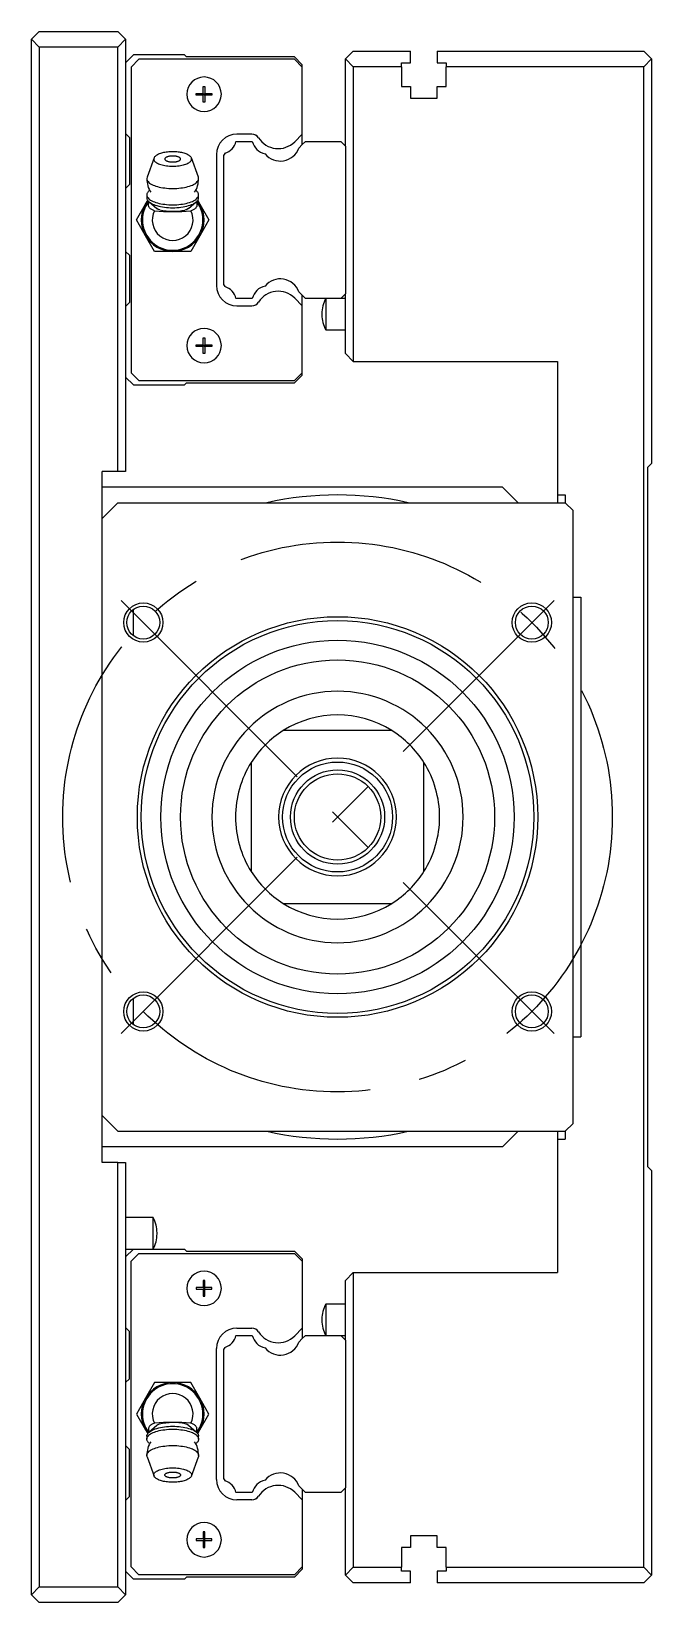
# Model space of a CAD drawing. Extents: x -8 to 904, y -330 to 120.
# Drawn here: x 825 to 904, y -100 to 100 of the extents above; entities that cross this region are included whole.
import ezdxf

# ---------------------------------------------------------------- set-up
doc = ezdxf.new("R2010")
doc.units = 0
doc.linetypes.add('CENTER', pattern=[50.8, 31.75, -6.35, 6.35, -6.35])
doc.layers.get('0').update_dxf_attribs({"linetype": 'CONTINUOUS'})
doc.layers.add('CENTER', color=1, linetype='CENTER')

msp = doc.modelspace()

# ---------------------------------------------------------------- linework, layer by layer
at = {"color": 7, "linetype": 'CONTINUOUS'}
for p, q in [((825.99, 100), (824.99, 99)), ((824.99, 99), (825.99, 98)), ((824.99, -99), (824.99, 99)), ((825.99, 100), (835.98, 100)), ((836.99, 99), (835.98, 100)), ((835.98, 98), (836.99, 99)), ((836.99, 99), (836.99, 44)), ((835.98, 98), (825.99, 98)), ((825.99, 98), (825.99, -98)), ((835.98, 44), (835.98, 98)), ((837.98, 97), (836.99, 96)), ((838.69, 96.45), (837.69, 95.45)), ((844.49, 97), (837.98, 97)), ((858.49, 96.45), (838.69, 96.45)), ((844.74, 96.75), (844.49, 97)), ((858.49, 96.75), (844.74, 96.75)), ((859.49, 95.75), (858.49, 96.75)), ((859.49, 95.45), (858.49, 96.45)), ((864.98, 96.5), (865.98, 97.5)), ((864.98, 85.4), (864.98, 96.5)), ((865.98, 95.5), (864.98, 96.5)), ((865.98, 97.5), (873.28, 97.5)), ((873.28, 96), (873.28, 97.5)), ((876.68, 97.5), (902.98, 97.5)), ((876.68, 97.5), (876.68, 96)), ((902.98, 97.5), (903.98, 96.5)), ((903.98, 96.5), (902.98, 95.5)), ((903.98, 96.5), (903.98, 45)), ((837.69, 95.45), (837.69, 56.55)), ((859.49, 95.45), (859.49, 95.75)), ((859.49, 86.92), (859.49, 95.45)), ((872.13, 95.5), (865.98, 95.5)), ((865.98, 95.5), (865.98, 58)), ((872.13, 96), (873.28, 96)), ((872.13, 95.5), (872.13, 96)), ((872.13, 95.5), (872.13, 93)), ((876.68, 96), (877.83, 96)), ((877.83, 96), (877.83, 95.5)), ((877.83, 93), (877.83, 95.5)), ((902.98, 95.5), (877.83, 95.5)), ((902.98, -95.5), (902.98, 95.5)), ((845.99, 92.1), (846.88, 92.1)), ((845.99, 91.9), (845.99, 92.1)), ((846.88, 92.1), (846.88, 93)), ((846.88, 93), (847.08, 93)), ((846.88, 92.1), (846.98, 92)), ((847.08, 92.1), (846.98, 92)), ((847.08, 93), (847.08, 92.1)), ((847.08, 92.1), (847.98, 92.1)), ((847.98, 92.1), (847.98, 91.9)), ((872.13, 93), (873.28, 93)), ((873.28, 93), (873.28, 91.5)), ((876.68, 93), (877.83, 93)), ((876.68, 91.5), (876.68, 93)), ((846.88, 91.9), (845.99, 91.9)), ((846.88, 91.9), (846.98, 92)), ((846.88, 91), (846.88, 91.9)), ((847.08, 91), (846.88, 91)), ((847.08, 91.9), (846.98, 92)), ((847.98, 91.9), (847.08, 91.9)), ((847.08, 91.9), (847.08, 91)), ((873.28, 91.5), (876.68, 91.5)), ((836.99, 87), (837.49, 86.5)), ((837.49, 86.5), (837.49, 80.5)), ((851.05, 86), (853.12, 86)), ((853.07, 86.93), (851.16, 86.93)), ((859.49, 86.92), (858.52, 85.95)), ((859.49, 85.6), (859.49, 86.92)), ((859.49, 85.6), (859.89, 86)), ((859.89, 86), (864.39, 86)), ((864.39, 86), (864.98, 85.4)), ((840.68, 84.02), (840.64, 83.95)), ((840.73, 84.08), (840.68, 84.02)), ((840.8, 84.14), (840.73, 84.08)), ((840.87, 84.2), (840.8, 84.14)), ((840.96, 84.25), (840.87, 84.2)), ((841.06, 84.31), (840.96, 84.25)), ((841.17, 84.36), (841.06, 84.31)), ((841.28, 84.41), (841.17, 84.36)), ((841.41, 84.45), (841.28, 84.41)), ((841.54, 84.49), (841.41, 84.45)), ((841.68, 84.53), (841.54, 84.49)), ((841.83, 84.57), (841.68, 84.53)), ((841.99, 84.6), (841.83, 84.57)), ((842.14, 84.62), (841.99, 84.6)), ((842.31, 84.64), (842.14, 84.62)), ((842.22, 84.01), (842.17, 83.98)), ((842.28, 84.03), (842.22, 84.01)), ((842.34, 84.05), (842.28, 84.03)), ((842.47, 84.66), (842.31, 84.64)), ((842.41, 84.07), (842.34, 84.05)), ((842.49, 84.09), (842.41, 84.07)), ((842.64, 84.67), (842.47, 84.66)), ((842.56, 84.11), (842.49, 84.09)), ((842.64, 84.12), (842.56, 84.11)), ((842.81, 84.68), (842.64, 84.67)), ((842.73, 84.13), (842.64, 84.12)), ((842.81, 84.14), (842.73, 84.13)), ((842.98, 84.68), (842.81, 84.68)), ((842.9, 84.14), (842.81, 84.14)), ((842.98, 84.14), (842.9, 84.14)), ((843.16, 84.68), (842.98, 84.68)), ((843.07, 84.14), (842.98, 84.14)), ((843.16, 84.14), (843.07, 84.14)), ((843.33, 84.67), (843.16, 84.68)), ((843.24, 84.13), (843.16, 84.14)), ((843.33, 84.12), (843.24, 84.13)), ((843.5, 84.66), (843.33, 84.67)), ((843.41, 84.11), (843.33, 84.12)), ((843.48, 84.09), (843.41, 84.11)), ((843.56, 84.07), (843.48, 84.09)), ((843.66, 84.64), (843.5, 84.66)), ((843.63, 84.05), (843.56, 84.07)), ((843.69, 84.03), (843.63, 84.05)), ((843.83, 84.62), (843.66, 84.64)), ((843.75, 84.01), (843.69, 84.03)), ((843.8, 83.98), (843.75, 84.01)), ((843.98, 84.6), (843.83, 84.62)), ((844.14, 84.57), (843.98, 84.6)), ((844.29, 84.53), (844.14, 84.57)), ((844.43, 84.49), (844.29, 84.53)), ((844.56, 84.45), (844.43, 84.49)), ((844.69, 84.41), (844.56, 84.45)), ((844.8, 84.36), (844.69, 84.41)), ((844.91, 84.31), (844.8, 84.36)), ((845.01, 84.25), (844.91, 84.31)), ((845.1, 84.2), (845.01, 84.25)), ((845.17, 84.14), (845.1, 84.2)), ((845.24, 84.08), (845.17, 84.14)), ((845.29, 84.02), (845.24, 84.08)), ((845.33, 83.95), (845.29, 84.02)), ((848.56, 84.33), (848.56, 67.67)), ((849.48, 84.2), (849.65, 84.48)), ((849.48, 67.8), (849.48, 84.2)), ((859.04, 85.15), (859.49, 85.6)), ((864.98, 85.4), (864.98, 66.6)), ((840.61, 83.89), (839.72, 81.44)), ((840.61, 83.89), (840.59, 83.81)), ((840.59, 83.81), (840.59, 83.73)), ((840.59, 83.73), (840.6, 83.65)), ((840.6, 83.65), (840.63, 83.58)), ((840.64, 83.95), (840.61, 83.89)), ((840.63, 83.58), (840.68, 83.5)), ((840.68, 83.5), (840.75, 83.42)), ((840.75, 83.42), (840.83, 83.35)), ((840.83, 83.35), (840.93, 83.28)), ((840.93, 83.28), (841.05, 83.22)), ((841.05, 83.22), (841.17, 83.16)), ((841.17, 83.16), (841.32, 83.1)), ((841.32, 83.1), (841.47, 83.05)), ((841.47, 83.05), (841.63, 83)), ((841.63, 83), (841.81, 82.96)), ((841.81, 82.96), (841.99, 82.92)), ((842, 83.83), (841.99, 83.79)), ((841.99, 83.79), (841.99, 83.76)), ((841.99, 83.76), (841.99, 83.73)), ((841.99, 83.73), (842, 83.69)), ((841.99, 82.92), (842.18, 82.9)), ((842.02, 83.86), (842, 83.83)), ((842, 83.69), (842.02, 83.66)), ((842.05, 83.89), (842.02, 83.86)), ((842.02, 83.66), (842.05, 83.63)), ((842.08, 83.92), (842.05, 83.89)), ((842.05, 83.63), (842.08, 83.6)), ((842.12, 83.95), (842.08, 83.92)), ((842.08, 83.6), (842.12, 83.57)), ((842.17, 83.98), (842.12, 83.95)), ((842.12, 83.57), (842.17, 83.54)), ((842.17, 83.54), (842.22, 83.51)), ((842.18, 82.9), (842.38, 82.87)), ((842.22, 83.51), (842.28, 83.49)), ((842.28, 83.49), (842.34, 83.47)), ((842.34, 83.47), (842.41, 83.45)), ((842.38, 82.87), (842.58, 82.86)), ((842.41, 83.45), (842.49, 83.43)), ((842.49, 83.43), (842.56, 83.41)), ((842.56, 83.41), (842.64, 83.4)), ((842.58, 82.86), (842.78, 82.85)), ((842.64, 83.4), (842.73, 83.39)), ((842.73, 83.39), (842.81, 83.38)), ((842.78, 82.85), (842.98, 82.84)), ((842.81, 83.38), (842.9, 83.38)), ((842.9, 83.38), (842.98, 83.38)), ((842.98, 83.38), (843.07, 83.38)), ((842.98, 82.84), (843.19, 82.85)), ((843.07, 83.38), (843.16, 83.38)), ((843.16, 83.38), (843.24, 83.39)), ((843.19, 82.85), (843.39, 82.86)), ((843.24, 83.39), (843.33, 83.4)), ((843.33, 83.4), (843.41, 83.41)), ((843.39, 82.86), (843.59, 82.87)), ((843.41, 83.41), (843.48, 83.43)), ((843.48, 83.43), (843.56, 83.45)), ((843.56, 83.45), (843.63, 83.47)), ((843.59, 82.87), (843.79, 82.9)), ((843.63, 83.47), (843.69, 83.49)), ((843.69, 83.49), (843.75, 83.51)), ((843.75, 83.51), (843.8, 83.54)), ((843.79, 82.9), (843.98, 82.92)), ((843.85, 83.95), (843.8, 83.98)), ((843.8, 83.54), (843.85, 83.57)), ((843.89, 83.92), (843.85, 83.95)), ((843.85, 83.57), (843.89, 83.6)), ((843.92, 83.89), (843.89, 83.92)), ((843.89, 83.6), (843.92, 83.63)), ((843.95, 83.86), (843.92, 83.89)), ((843.92, 83.63), (843.95, 83.66)), ((843.97, 83.83), (843.95, 83.86)), ((843.95, 83.66), (843.97, 83.69)), ((843.98, 83.79), (843.97, 83.83)), ((843.97, 83.69), (843.98, 83.73)), ((843.98, 83.76), (843.98, 83.79)), ((843.98, 83.73), (843.98, 83.76)), ((843.98, 82.92), (844.16, 82.96)), ((844.16, 82.96), (844.34, 83)), ((844.34, 83), (844.5, 83.05)), ((844.5, 83.05), (844.65, 83.1)), ((844.65, 83.1), (844.8, 83.16)), ((844.8, 83.16), (844.92, 83.22)), ((844.92, 83.22), (845.04, 83.28)), ((845.04, 83.28), (845.14, 83.35)), ((845.14, 83.35), (845.22, 83.42)), ((845.22, 83.42), (845.29, 83.5)), ((845.29, 83.5), (845.34, 83.58)), ((845.36, 83.89), (845.33, 83.95)), ((845.34, 83.58), (845.37, 83.65)), ((845.38, 83.81), (845.36, 83.89)), ((846.25, 81.44), (845.36, 83.89)), ((845.37, 83.65), (845.38, 83.73)), ((845.38, 83.73), (845.38, 83.81)), ((837.49, 80.5), (836.99, 80)), ((839.72, 81.44), (839.68, 81.27)), ((839.68, 81.27), (839.7, 81.17)), ((839.7, 81.17), (839.73, 81.07)), ((839.73, 81.07), (839.78, 80.97)), ((839.78, 80.97), (839.85, 80.88)), ((839.85, 80.88), (839.94, 80.78)), ((839.94, 80.78), (840.04, 80.69)), ((840.04, 80.69), (840.17, 80.61)), ((840.17, 80.61), (840.32, 80.52)), ((840.32, 80.52), (840.48, 80.45)), ((840.48, 80.45), (840.65, 80.37)), ((840.65, 80.37), (840.84, 80.31)), ((840.84, 80.31), (841.05, 80.24)), ((841.05, 80.24), (841.26, 80.19)), ((841.26, 80.19), (841.49, 80.14)), ((841.49, 80.14), (841.72, 80.1)), ((841.72, 80.1), (841.97, 80.07)), ((841.97, 80.07), (842.21, 80.04)), ((842.21, 80.04), (842.47, 80.02)), ((842.47, 80.02), (842.73, 80.01)), ((842.73, 80.01), (842.98, 80)), ((842.98, 80), (843.24, 80.01)), ((843.24, 80.01), (843.5, 80.02)), ((843.5, 80.02), (843.76, 80.04)), ((843.76, 80.04), (844, 80.07)), ((844, 80.07), (844.25, 80.1)), ((844.25, 80.1), (844.48, 80.14)), ((844.48, 80.14), (844.71, 80.19)), ((844.71, 80.19), (844.92, 80.24)), ((844.92, 80.24), (845.13, 80.31)), ((845.13, 80.31), (845.32, 80.37)), ((845.32, 80.37), (845.49, 80.45)), ((845.49, 80.45), (845.65, 80.52)), ((845.65, 80.52), (845.8, 80.61)), ((845.8, 80.61), (845.93, 80.69)), ((845.93, 80.69), (846.03, 80.78)), ((846.03, 80.78), (846.12, 80.88)), ((846.12, 80.88), (846.19, 80.97)), ((846.19, 80.97), (846.24, 81.07)), ((846.24, 81.07), (846.27, 81.17)), ((846.28, 81.27), (846.25, 81.44)), ((846.27, 81.17), (846.28, 81.27)), ((839.52, 78), (839.8, 78.49)), ((839.7, 79.33), (839.69, 79.26)), ((839.69, 79.26), (839.68, 79.19)), ((839.68, 79.19), (839.7, 79.09)), ((839.68, 79.19), (839.68, 78.82)), ((839.68, 78.82), (839.69, 78.75)), ((839.69, 78.75), (839.7, 78.69)), ((839.73, 79.39), (839.7, 79.33)), ((839.7, 79.09), (839.73, 78.99)), ((839.7, 78.69), (839.73, 78.62)), ((839.76, 79.46), (839.73, 79.39)), ((839.73, 78.99), (839.78, 78.9)), ((839.73, 78.62), (839.76, 78.55)), ((839.8, 79.52), (839.76, 79.46)), ((839.76, 78.55), (839.8, 78.49)), ((839.78, 78.9), (839.85, 78.8)), ((839.85, 79.59), (839.8, 79.52)), ((839.8, 78.49), (839.85, 78.42)), ((839.91, 79.65), (839.85, 79.59)), ((839.85, 78.8), (839.94, 78.71)), ((839.85, 78.42), (839.91, 78.36)), ((839.9, 77.98), (839.91, 78.05)), ((839.98, 79.71), (839.91, 79.65)), ((839.91, 78.36), (839.98, 78.3)), ((839.91, 78.05), (839.92, 78.12)), ((839.92, 78.12), (839.95, 78.2)), ((839.94, 78.71), (840.04, 78.62)), ((839.95, 78.2), (839.98, 78.27)), ((840.05, 79.77), (839.98, 79.71)), ((839.98, 78.3), (840.1, 78.21)), ((839.98, 78.3), (840.98, 77.46)), ((839.98, 78.27), (839.98, 78.29)), ((840.04, 78.62), (840.17, 78.53)), ((840.1, 78.21), (840.24, 78.12)), ((840.17, 78.53), (840.32, 78.45)), ((840.24, 78.12), (840.4, 78.03)), ((840.32, 78.45), (840.48, 78.37)), ((840.4, 78.03), (840.58, 77.96)), ((840.48, 78.37), (840.65, 78.3)), ((840.65, 78.3), (840.84, 78.23)), ((840.84, 78.23), (841.05, 78.17)), ((841.05, 78.17), (841.26, 78.11)), ((841.26, 78.11), (841.49, 78.07)), ((841.49, 78.07), (841.72, 78.02)), ((841.72, 78.02), (841.97, 77.99)), ((844, 77.99), (844.25, 78.02)), ((844.25, 78.02), (844.48, 78.07)), ((844.48, 78.07), (844.71, 78.11)), ((844.71, 78.11), (844.92, 78.17)), ((844.92, 78.17), (845.13, 78.23)), ((844.99, 77.46), (845.99, 78.3)), ((845.13, 78.23), (845.32, 78.3)), ((845.32, 78.3), (845.49, 78.37)), ((845.39, 77.96), (845.57, 78.03)), ((845.49, 78.37), (845.65, 78.45)), ((845.57, 78.03), (845.73, 78.12)), ((845.65, 78.45), (845.8, 78.53)), ((845.73, 78.12), (845.87, 78.21)), ((845.8, 78.53), (845.93, 78.62)), ((845.87, 78.21), (845.99, 78.3)), ((845.99, 79.71), (845.92, 79.77)), ((845.93, 78.62), (846.03, 78.71)), ((846.06, 79.65), (845.99, 79.71)), ((845.99, 78.3), (846.06, 78.36)), ((845.99, 78.29), (845.99, 78.27)), ((845.99, 78.27), (846.02, 78.2)), ((846.02, 78.2), (846.05, 78.12)), ((846.03, 78.71), (846.12, 78.8)), ((846.05, 78.12), (846.06, 78.05)), ((846.12, 79.59), (846.06, 79.65)), ((846.06, 78.36), (846.12, 78.42)), ((846.06, 78.05), (846.07, 77.98)), ((846.17, 79.52), (846.12, 79.59)), ((846.12, 78.8), (846.19, 78.9)), ((846.12, 78.42), (846.17, 78.49)), ((846.21, 79.46), (846.17, 79.52)), ((846.17, 78.49), (846.21, 78.55)), ((846.17, 78.49), (846.45, 78)), ((846.19, 78.9), (846.24, 78.99)), ((846.24, 79.39), (846.21, 79.46)), ((846.21, 78.55), (846.24, 78.62)), ((846.27, 79.33), (846.24, 79.39)), ((846.24, 78.99), (846.27, 79.09)), ((846.24, 78.62), (846.27, 78.69)), ((846.28, 79.26), (846.27, 79.33)), ((846.27, 79.09), (846.28, 79.19)), ((846.27, 78.69), (846.28, 78.75)), ((846.28, 79.19), (846.28, 79.26)), ((846.28, 78.82), (846.28, 79.19)), ((846.28, 78.75), (846.28, 78.82)), ((838.37, 76), (839.52, 78)), ((839.9, 77.91), (839.9, 77.98)), ((839.9, 77.84), (839.9, 77.91)), ((839.91, 77.78), (839.9, 77.84)), ((839.93, 77.72), (839.91, 77.78)), ((839.95, 77.66), (839.93, 77.72)), ((839.98, 77.61), (839.95, 77.66)), ((840.02, 77.55), (839.98, 77.61)), ((840.06, 77.5), (840.02, 77.55)), ((840.11, 77.46), (840.06, 77.5)), ((840.16, 77.41), (840.11, 77.46)), ((840.23, 77.36), (840.16, 77.41)), ((840.31, 77.32), (840.23, 77.36)), ((840.39, 77.28), (840.31, 77.32)), ((840.48, 77.24), (840.39, 77.28)), ((840.57, 77.21), (840.48, 77.24)), ((840.67, 77.18), (840.57, 77.21)), ((840.58, 77.96), (840.77, 77.88)), ((840.77, 77.88), (840.98, 77.82)), ((840.98, 77.82), (841.2, 77.76)), ((841.14, 77.35), (840.98, 77.46)), ((841.34, 77.27), (841.14, 77.35)), ((841.2, 77.76), (841.43, 77.71)), ((841.43, 77.71), (841.67, 77.66)), ((841.67, 77.66), (841.93, 77.63)), ((841.93, 77.63), (842.18, 77.6)), ((841.97, 77.99), (842.21, 77.96)), ((842.18, 77.6), (842.45, 77.58)), ((842.21, 77.96), (842.47, 77.94)), ((842.45, 77.58), (842.72, 77.56)), ((842.47, 77.94), (842.73, 77.93)), ((842.72, 77.56), (842.98, 77.56)), ((842.73, 77.93), (842.98, 77.93)), ((842.98, 77.93), (843.24, 77.93)), ((842.98, 77.56), (843.25, 77.56)), ((843.24, 77.93), (843.5, 77.94)), ((843.25, 77.56), (843.52, 77.58)), ((843.5, 77.94), (843.76, 77.96)), ((843.52, 77.58), (843.79, 77.6)), ((843.76, 77.96), (844, 77.99)), ((843.79, 77.6), (844.04, 77.63)), ((844.04, 77.63), (844.3, 77.66)), ((844.3, 77.66), (844.54, 77.71)), ((844.54, 77.71), (844.77, 77.76)), ((844.77, 77.32), (844.55, 77.25)), ((844.77, 77.76), (844.99, 77.82)), ((844.99, 77.46), (844.77, 77.32)), ((844.99, 77.82), (845.2, 77.88)), ((845.2, 77.88), (845.39, 77.96)), ((845.4, 77.21), (845.3, 77.18)), ((845.49, 77.24), (845.4, 77.21)), ((845.58, 77.28), (845.49, 77.24)), ((845.66, 77.32), (845.58, 77.28)), ((845.74, 77.36), (845.66, 77.32)), ((845.81, 77.41), (845.74, 77.36)), ((845.86, 77.46), (845.81, 77.41)), ((845.91, 77.5), (845.86, 77.46)), ((845.95, 77.55), (845.91, 77.5)), ((845.99, 77.61), (845.95, 77.55)), ((846.02, 77.66), (845.99, 77.61)), ((846.04, 77.72), (846.02, 77.66)), ((846.06, 77.78), (846.04, 77.72)), ((846.07, 77.84), (846.06, 77.78)), ((846.07, 77.98), (846.07, 77.91)), ((846.07, 77.91), (846.07, 77.84)), ((846.45, 78), (847.6, 76)), ((839.52, 74), (838.37, 76)), ((847.6, 76), (846.45, 74)), ((840.68, 72), (839.52, 74)), ((846.45, 74), (845.29, 72)), ((836.99, 72), (837.49, 71.5)), ((837.49, 71.5), (837.49, 65.5)), ((842.98, 72), (840.68, 72)), ((845.29, 72), (842.98, 72)), ((849.65, 67.52), (849.48, 67.8)), ((853.12, 66), (851.05, 66)), ((858.52, 66.05), (859.49, 65.08)), ((859.89, 66), (859.04, 66.85)), ((859.49, 65.08), (859.49, 66.4)), ((864.39, 66), (859.89, 66)), ((862.48, 66), (862.48, 62)), ((864.98, 66.6), (864.39, 66)), ((864.98, 66), (864.39, 66)), ((864.98, 59), (864.98, 66.6)), ((837.49, 65.5), (836.99, 65)), ((851.16, 65.07), (853.07, 65.07)), ((859.49, 56.55), (859.49, 65.08)), ((861.98, 64.06), (861.98, 63.94)), ((862.48, 62), (864.98, 62)), ((845.99, 60.1), (846.88, 60.1)), ((845.99, 59.9), (845.99, 60.1)), ((846.88, 60.1), (846.88, 61)), ((846.88, 61), (847.08, 61)), ((846.88, 60.1), (846.98, 60)), ((847.08, 60.1), (846.98, 60)), ((847.08, 61), (847.08, 60.1)), ((847.08, 60.1), (847.98, 60.1)), ((847.98, 60.1), (847.98, 59.9)), ((846.88, 59.9), (845.99, 59.9)), ((846.88, 59.9), (846.98, 60)), ((846.88, 59), (846.88, 59.9)), ((847.08, 59), (846.88, 59)), ((847.08, 59.9), (846.98, 60)), ((847.08, 59.9), (847.08, 59)), ((847.98, 59.9), (847.08, 59.9)), ((864.98, 59), (865.98, 58)), ((865.98, 58), (891.98, 58)), ((891.98, 58), (891.98, 41)), ((837.69, 56.55), (838.69, 55.55)), ((858.49, 55.55), (859.49, 56.55)), ((858.49, 55.25), (859.49, 56.25)), ((859.49, 56.25), (859.49, 56.55)), ((836.99, 56), (837.98, 55)), ((837.98, 55), (844.49, 55)), ((838.69, 55.55), (858.49, 55.55)), ((844.49, 55), (844.74, 55.25)), ((844.74, 55.25), (858.49, 55.25)), ((903.48, 44.5), (903.98, 45)), ((903.48, 44.5), (903.48, -44.5)), ((833.98, 38), (833.98, 44)), ((835.98, 44), (833.98, 44)), ((836.99, 44), (835.98, 44)), ((835.98, 40), (833.98, 38)), ((884.99, 42), (833.98, 42)), ((835.98, 40), (892.98, 40)), ((886.99, 40), (884.99, 42)), ((891.98, 41), (891.98, 40)), ((891.98, 41), (892.98, 41)), ((892.98, 41), (892.98, 40)), ((893.98, 39), (892.98, 40)), ((893.98, -39), (893.98, 39)), ((833.98, -38), (833.98, 38)), ((893.98, 28), (894.98, 28)), ((894.98, 28), (894.98, -28)), ((837.98, 23.06), (837.98, 26.44)), ((870.91, 11), (857.06, 11)), ((852.98, 6.93), (852.98, -6.93)), ((874.98, -6.93), (874.98, 6.93)), ((857.06, -11), (870.91, -11)), ((837.98, -26.44), (837.98, -23.06)), ((893.98, -28), (894.98, -28)), ((833.98, -38), (835.98, -40)), ((833.98, -44), (833.98, -38)), ((892.98, -40), (893.98, -39)), ((835.98, -40), (892.98, -40)), ((884.99, -42), (886.99, -40)), ((891.98, -40), (891.98, -41)), ((891.98, -41), (892.98, -41)), ((891.98, -41), (891.98, -58)), ((892.98, -40), (892.98, -41)), ((884.99, -42), (833.98, -42)), ((835.98, -44), (833.98, -44)), ((835.98, -44), (836.99, -44)), ((835.98, -98), (835.98, -44)), ((836.99, -44), (836.99, -99)), ((903.98, -45), (903.48, -44.5)), ((903.98, -45), (903.98, -96.5)), ((840.49, -51), (836.99, -51)), ((840.49, -53), (840.49, -51)), ((840.49, -55), (840.49, -53)), ((840.99, -53.06), (840.99, -52.94)), ((836.99, -55), (837.98, -55)), ((836.99, -56), (837.98, -55)), ((837.69, -56.55), (838.69, -55.55)), ((837.98, -55), (844.49, -55)), ((838.69, -55.55), (858.49, -55.55)), ((844.49, -55), (844.74, -55.25)), ((844.74, -55.25), (858.49, -55.25)), ((858.49, -55.25), (859.49, -56.25)), ((858.49, -55.55), (859.49, -56.55)), ((837.69, -95.45), (837.69, -56.55)), ((859.49, -56.25), (859.49, -56.55)), ((859.49, -56.55), (859.49, -65.08)), ((846.88, -59.9), (845.99, -59.9)), ((845.99, -59.9), (845.99, -60.1)), ((846.88, -59), (846.88, -59.9)), ((847.08, -59), (846.88, -59)), ((846.88, -59.9), (846.98, -60)), ((847.08, -59.9), (846.98, -60)), ((847.08, -59.9), (847.08, -59)), ((847.98, -59.9), (847.08, -59.9)), ((847.98, -60.1), (847.98, -59.9)), ((865.98, -58), (864.98, -59)), ((864.98, -66.6), (864.98, -59)), ((865.98, -58), (891.98, -58)), ((865.98, -58), (865.98, -95.5)), ((845.99, -60.1), (846.88, -60.1)), ((846.88, -60.1), (846.98, -60)), ((846.88, -60.1), (846.88, -61)), ((846.88, -61), (847.08, -61)), ((847.08, -60.1), (846.98, -60)), ((847.08, -60.1), (847.98, -60.1)), ((847.08, -61), (847.08, -60.1)), ((861.98, -63.94), (861.98, -64.06)), ((864.98, -62), (862.48, -62)), ((862.48, -62), (862.48, -66)), ((837.49, -65.5), (836.99, -65)), ((837.49, -71.5), (837.49, -65.5)), ((851.16, -65.07), (853.07, -65.07)), ((858.52, -66.05), (859.49, -65.08)), ((859.49, -65.08), (859.49, -66.4)), ((848.56, -84.33), (848.56, -67.67)), ((849.48, -67.8), (849.65, -67.52)), ((849.48, -84.2), (849.48, -67.8)), ((851.05, -66), (853.12, -66)), ((859.04, -66.85), (859.49, -66.4)), ((859.49, -66.4), (859.89, -66)), ((859.89, -66), (864.39, -66)), ((864.39, -66), (864.98, -66)), ((864.39, -66), (864.98, -66.6)), ((864.98, -66.6), (864.98, -85.4)), ((836.99, -72), (837.49, -71.5)), ((839.52, -74), (838.37, -76)), ((840.68, -72), (839.52, -74)), ((842.98, -72), (840.68, -72)), ((845.29, -72), (842.98, -72)), ((846.45, -74), (845.29, -72)), ((847.6, -76), (846.45, -74)), ((838.37, -76), (839.52, -78)), ((846.45, -78), (847.6, -76)), ((839.52, -78), (839.8, -78.49)), ((839.91, -77.78), (839.9, -77.85)), ((839.9, -77.85), (839.9, -77.91)), ((839.9, -77.91), (839.9, -77.98)), ((839.9, -77.98), (839.91, -78.05)), ((839.93, -77.72), (839.91, -77.78)), ((839.95, -77.66), (839.93, -77.72)), ((839.98, -77.61), (839.95, -77.66)), ((840.98, -77.46), (839.98, -78.3)), ((840.02, -77.55), (839.98, -77.61)), ((840.06, -77.5), (840.02, -77.55)), ((840.11, -77.46), (840.06, -77.5)), ((840.16, -77.41), (840.11, -77.46)), ((840.23, -77.36), (840.16, -77.41)), ((840.3, -77.32), (840.23, -77.36)), ((840.38, -77.28), (840.3, -77.32)), ((840.47, -77.24), (840.38, -77.28)), ((840.4, -78.03), (840.58, -77.96)), ((840.57, -77.21), (840.47, -77.24)), ((840.67, -77.18), (840.57, -77.21)), ((840.58, -77.96), (840.77, -77.88)), ((840.77, -77.88), (840.98, -77.82)), ((841.1, -77.38), (840.98, -77.46)), ((840.98, -77.82), (841.2, -77.76)), ((841.28, -77.29), (841.1, -77.38)), ((841.2, -77.76), (841.43, -77.71)), ((841.43, -77.71), (841.67, -77.66)), ((841.67, -77.66), (841.93, -77.63)), ((841.72, -78.02), (841.97, -77.99)), ((841.93, -77.63), (842.18, -77.6)), ((841.97, -77.99), (842.21, -77.96)), ((842.18, -77.6), (842.45, -77.58)), ((842.21, -77.96), (842.47, -77.94)), ((842.45, -77.58), (842.72, -77.56)), ((842.47, -77.94), (842.73, -77.93)), ((842.72, -77.56), (842.98, -77.56)), ((842.73, -77.93), (842.98, -77.93)), ((842.98, -77.56), (843.25, -77.56)), ((842.98, -77.93), (843.24, -77.93)), ((843.24, -77.93), (843.5, -77.94)), ((843.25, -77.56), (843.52, -77.58)), ((843.5, -77.94), (843.76, -77.96)), ((843.52, -77.58), (843.79, -77.6)), ((843.76, -77.96), (844, -77.99)), ((843.79, -77.6), (844.04, -77.63)), ((844, -77.99), (844.25, -78.02)), ((844.04, -77.63), (844.3, -77.66)), ((844.3, -77.66), (844.54, -77.71)), ((844.54, -77.71), (844.77, -77.76)), ((844.81, -77.34), (844.58, -77.26)), ((844.77, -77.76), (844.99, -77.82)), ((844.99, -77.46), (844.81, -77.34)), ((845.99, -78.3), (844.99, -77.46)), ((844.99, -77.82), (845.2, -77.88)), ((845.2, -77.88), (845.39, -77.96)), ((845.4, -77.21), (845.3, -77.18)), ((845.39, -77.96), (845.57, -78.03)), ((845.5, -77.24), (845.4, -77.21)), ((845.58, -77.28), (845.5, -77.24)), ((845.67, -77.32), (845.58, -77.28)), ((845.74, -77.36), (845.67, -77.32)), ((845.81, -77.41), (845.74, -77.36)), ((845.86, -77.46), (845.81, -77.41)), ((845.91, -77.5), (845.86, -77.46)), ((845.95, -77.55), (845.91, -77.5)), ((845.99, -77.61), (845.95, -77.55)), ((846.02, -77.66), (845.99, -77.61)), ((846.04, -77.72), (846.02, -77.66)), ((846.06, -77.78), (846.04, -77.72)), ((846.07, -77.84), (846.06, -77.78)), ((846.06, -78.05), (846.07, -77.98)), ((846.07, -77.91), (846.07, -77.84)), ((846.07, -77.98), (846.07, -77.91)), ((846.17, -78.49), (846.45, -78)), ((837.49, -80.5), (836.99, -80)), ((839.69, -78.75), (839.7, -78.69)), ((839.68, -78.82), (839.69, -78.75)), ((839.68, -78.82), (839.68, -79.19)), ((839.68, -79.19), (839.7, -79.09)), ((839.69, -79.26), (839.68, -79.19)), ((839.7, -79.33), (839.69, -79.26)), ((839.7, -78.69), (839.73, -78.62)), ((839.7, -79.09), (839.73, -78.99)), ((839.73, -79.39), (839.7, -79.33)), ((839.73, -78.62), (839.76, -78.55)), ((839.73, -78.99), (839.78, -78.9)), ((839.76, -79.46), (839.73, -79.39)), ((839.76, -78.55), (839.8, -78.49)), ((839.8, -79.52), (839.76, -79.46)), ((839.78, -78.9), (839.85, -78.8)), ((839.8, -78.49), (839.85, -78.42)), ((839.85, -79.59), (839.8, -79.52)), ((839.85, -78.42), (839.91, -78.36)), ((839.85, -78.8), (839.94, -78.71)), ((839.91, -79.65), (839.85, -79.59)), ((839.91, -78.05), (839.92, -78.12)), ((839.91, -78.36), (839.98, -78.3)), ((839.98, -79.71), (839.91, -79.65)), ((839.92, -78.12), (839.95, -78.2)), ((839.94, -78.71), (840.04, -78.62)), ((839.95, -78.2), (839.98, -78.27)), ((839.98, -78.3), (840.1, -78.21)), ((839.98, -78.27), (839.98, -78.29)), ((839.98, -79.71), (840.05, -79.77)), ((840.04, -78.62), (840.17, -78.53)), ((840.1, -78.21), (840.24, -78.12)), ((840.17, -78.53), (840.32, -78.45)), ((840.24, -78.12), (840.4, -78.03)), ((840.32, -78.45), (840.48, -78.37)), ((840.48, -78.37), (840.65, -78.3)), ((840.65, -78.3), (840.84, -78.23)), ((840.84, -78.23), (841.05, -78.17)), ((841.05, -78.17), (841.26, -78.11)), ((841.26, -78.11), (841.49, -78.07)), ((841.49, -78.07), (841.72, -78.02)), ((844.25, -78.02), (844.48, -78.07)), ((844.48, -78.07), (844.71, -78.11)), ((844.71, -78.11), (844.92, -78.17)), ((844.92, -78.17), (845.13, -78.23)), ((845.13, -78.23), (845.32, -78.3)), ((845.32, -78.3), (845.49, -78.37)), ((845.49, -78.37), (845.65, -78.45)), ((845.57, -78.03), (845.73, -78.12)), ((845.65, -78.45), (845.8, -78.53)), ((845.73, -78.12), (845.87, -78.21)), ((845.8, -78.53), (845.93, -78.62)), ((845.87, -78.21), (845.99, -78.3)), ((845.92, -79.77), (845.99, -79.71)), ((845.93, -78.62), (846.03, -78.71)), ((845.99, -78.27), (846.02, -78.2)), ((845.99, -78.29), (845.99, -78.27)), ((845.99, -78.3), (846.06, -78.36)), ((846.06, -79.65), (845.99, -79.71)), ((846.02, -78.2), (846.05, -78.12)), ((846.03, -78.71), (846.12, -78.8)), ((846.05, -78.12), (846.06, -78.05)), ((846.06, -78.36), (846.12, -78.42)), ((846.12, -79.59), (846.06, -79.65)), ((846.12, -78.42), (846.17, -78.49)), ((846.12, -78.8), (846.19, -78.9)), ((846.17, -79.52), (846.12, -79.59)), ((846.17, -78.49), (846.21, -78.55)), ((846.21, -79.46), (846.17, -79.52)), ((846.19, -78.9), (846.24, -78.99)), ((846.21, -78.55), (846.24, -78.62)), ((846.24, -79.39), (846.21, -79.46)), ((846.24, -78.62), (846.27, -78.69)), ((846.24, -78.99), (846.27, -79.09)), ((846.27, -79.33), (846.24, -79.39)), ((846.27, -78.69), (846.28, -78.75)), ((846.27, -79.09), (846.28, -79.19)), ((846.28, -79.26), (846.27, -79.33)), ((846.28, -78.75), (846.28, -78.82)), ((846.28, -79.19), (846.28, -78.82)), ((846.28, -79.19), (846.28, -79.26)), ((837.49, -86.5), (837.49, -80.5)), ((839.68, -81.27), (839.7, -81.17)), ((839.72, -81.44), (839.68, -81.27)), ((839.7, -81.17), (839.73, -81.07)), ((839.72, -81.44), (840.61, -83.89)), ((839.73, -81.07), (839.78, -80.97)), ((839.78, -80.97), (839.85, -80.88)), ((839.85, -80.88), (839.94, -80.78)), ((839.94, -80.78), (840.04, -80.69)), ((840.04, -80.69), (840.17, -80.61)), ((840.17, -80.61), (840.32, -80.52)), ((840.32, -80.52), (840.48, -80.45)), ((840.48, -80.45), (840.65, -80.37)), ((840.65, -80.37), (840.84, -80.31)), ((840.84, -80.31), (841.05, -80.24)), ((841.05, -80.24), (841.26, -80.19)), ((841.26, -80.19), (841.49, -80.14)), ((841.49, -80.14), (841.72, -80.1)), ((841.72, -80.1), (841.97, -80.07)), ((841.97, -80.07), (842.21, -80.04)), ((842.21, -80.04), (842.47, -80.02)), ((842.47, -80.02), (842.73, -80.01)), ((842.73, -80.01), (842.98, -80)), ((842.98, -80), (843.24, -80.01)), ((843.24, -80.01), (843.5, -80.02)), ((843.5, -80.02), (843.76, -80.04)), ((843.76, -80.04), (844, -80.07)), ((844, -80.07), (844.25, -80.1)), ((844.25, -80.1), (844.48, -80.14)), ((844.48, -80.14), (844.71, -80.19)), ((844.71, -80.19), (844.92, -80.24)), ((844.92, -80.24), (845.13, -80.31)), ((845.13, -80.31), (845.32, -80.37)), ((845.32, -80.37), (845.49, -80.45)), ((845.36, -83.89), (846.25, -81.44)), ((845.49, -80.45), (845.65, -80.52)), ((845.65, -80.52), (845.8, -80.61)), ((845.8, -80.61), (845.93, -80.69)), ((845.93, -80.69), (846.03, -80.78)), ((846.03, -80.78), (846.12, -80.88)), ((846.12, -80.88), (846.19, -80.97)), ((846.19, -80.97), (846.24, -81.07)), ((846.24, -81.07), (846.27, -81.17)), ((846.28, -81.3), (846.25, -81.44)), ((846.27, -81.17), (846.28, -81.27)), ((846.28, -81.27), (846.28, -81.3)), ((840.59, -83.73), (840.6, -83.65)), ((840.59, -83.81), (840.59, -83.73)), ((840.61, -83.89), (840.59, -83.81)), ((840.6, -83.65), (840.63, -83.58)), ((840.64, -83.95), (840.61, -83.89)), ((840.63, -83.58), (840.68, -83.5)), ((840.68, -84.02), (840.64, -83.95)), ((840.68, -83.5), (840.75, -83.42)), ((840.75, -83.42), (840.83, -83.35)), ((840.83, -83.35), (840.93, -83.28)), ((840.93, -83.28), (841.05, -83.22)), ((841.05, -83.22), (841.17, -83.16)), ((841.17, -83.16), (841.32, -83.1)), ((841.32, -83.1), (841.47, -83.05)), ((841.47, -83.05), (841.63, -83)), ((841.63, -83), (841.81, -82.96)), ((841.81, -82.96), (841.99, -82.92)), ((841.99, -82.92), (842.18, -82.9)), ((841.99, -83.73), (842, -83.69)), ((841.99, -83.76), (841.99, -83.73)), ((841.99, -83.79), (841.99, -83.76)), ((842, -83.83), (841.99, -83.79)), ((842, -83.69), (842.02, -83.66)), ((842.02, -83.86), (842, -83.83)), ((842.02, -83.66), (842.05, -83.63)), ((842.05, -83.89), (842.02, -83.86)), ((842.05, -83.63), (842.08, -83.6)), ((842.08, -83.92), (842.05, -83.89)), ((842.08, -83.6), (842.12, -83.57)), ((842.12, -83.95), (842.08, -83.92)), ((842.12, -83.57), (842.17, -83.54)), ((842.17, -83.98), (842.12, -83.95)), ((842.17, -83.54), (842.22, -83.51)), ((842.22, -84.01), (842.17, -83.98)), ((842.18, -82.9), (842.38, -82.87)), ((842.22, -83.51), (842.28, -83.49)), ((842.28, -83.49), (842.34, -83.47)), ((842.34, -83.47), (842.41, -83.45)), ((842.38, -82.87), (842.58, -82.86)), ((842.41, -83.45), (842.49, -83.43)), ((842.49, -83.43), (842.56, -83.41)), ((842.56, -83.41), (842.64, -83.4)), ((842.58, -82.86), (842.78, -82.85)), ((842.64, -83.4), (842.73, -83.39)), ((842.73, -83.39), (842.81, -83.38)), ((842.78, -82.85), (842.98, -82.84)), ((842.81, -83.38), (842.9, -83.38)), ((842.9, -83.38), (842.98, -83.38)), ((842.98, -82.84), (843.19, -82.85)), ((842.98, -83.38), (843.07, -83.38)), ((843.07, -83.38), (843.16, -83.38)), ((843.16, -83.38), (843.24, -83.39)), ((843.19, -82.85), (843.39, -82.86)), ((843.24, -83.39), (843.33, -83.4)), ((843.33, -83.4), (843.41, -83.41)), ((843.39, -82.86), (843.59, -82.87)), ((843.41, -83.41), (843.48, -83.43)), ((843.48, -83.43), (843.56, -83.45)), ((843.56, -83.45), (843.63, -83.47)), ((843.59, -82.87), (843.79, -82.9)), ((843.63, -83.47), (843.69, -83.49)), ((843.69, -83.49), (843.75, -83.51)), ((843.75, -83.51), (843.8, -83.54)), ((843.8, -83.98), (843.75, -84.01)), ((843.79, -82.9), (843.98, -82.92)), ((843.8, -83.54), (843.85, -83.57)), ((843.85, -83.95), (843.8, -83.98)), ((843.85, -83.57), (843.89, -83.6)), ((843.89, -83.92), (843.85, -83.95)), ((843.89, -83.6), (843.92, -83.63)), ((843.92, -83.89), (843.89, -83.92)), ((843.92, -83.63), (843.95, -83.66)), ((843.95, -83.86), (843.92, -83.89)), ((843.95, -83.66), (843.97, -83.69)), ((843.97, -83.83), (843.95, -83.86)), ((843.97, -83.69), (843.98, -83.73)), ((843.98, -83.79), (843.97, -83.83)), ((843.98, -82.92), (844.16, -82.96)), ((843.98, -83.73), (843.98, -83.76)), ((843.98, -83.76), (843.98, -83.79)), ((844.16, -82.96), (844.34, -83)), ((844.34, -83), (844.5, -83.05)), ((844.5, -83.05), (844.65, -83.1)), ((844.65, -83.1), (844.8, -83.16)), ((844.8, -83.16), (844.92, -83.22)), ((844.92, -83.22), (845.04, -83.28)), ((845.04, -83.28), (845.14, -83.35)), ((845.14, -83.35), (845.22, -83.42)), ((845.22, -83.42), (845.29, -83.5)), ((845.29, -83.5), (845.34, -83.58)), ((845.33, -83.95), (845.29, -84.02)), ((845.36, -83.89), (845.33, -83.95)), ((845.34, -83.58), (845.37, -83.65)), ((845.38, -83.81), (845.36, -83.89)), ((845.37, -83.65), (845.38, -83.73)), ((845.38, -83.73), (845.38, -83.81)), ((840.73, -84.08), (840.68, -84.02)), ((840.8, -84.14), (840.73, -84.08)), ((840.87, -84.2), (840.8, -84.14)), ((840.96, -84.25), (840.87, -84.2)), ((841.06, -84.31), (840.96, -84.25)), ((841.17, -84.36), (841.06, -84.31)), ((841.28, -84.41), (841.17, -84.36)), ((841.41, -84.45), (841.28, -84.41)), ((841.54, -84.49), (841.41, -84.45)), ((841.68, -84.53), (841.54, -84.49)), ((841.83, -84.57), (841.68, -84.53)), ((841.99, -84.6), (841.83, -84.57)), ((842.14, -84.62), (841.99, -84.6)), ((842.31, -84.64), (842.14, -84.62)), ((842.28, -84.03), (842.22, -84.01)), ((842.34, -84.05), (842.28, -84.03)), ((842.47, -84.66), (842.31, -84.64)), ((842.41, -84.07), (842.34, -84.05)), ((842.49, -84.09), (842.41, -84.07)), ((842.64, -84.67), (842.47, -84.66)), ((842.56, -84.11), (842.49, -84.09)), ((842.64, -84.12), (842.56, -84.11)), ((842.73, -84.13), (842.64, -84.12)), ((842.81, -84.68), (842.64, -84.67)), ((842.81, -84.14), (842.73, -84.13)), ((842.9, -84.14), (842.81, -84.14)), ((842.98, -84.68), (842.81, -84.68)), ((842.98, -84.14), (842.9, -84.14)), ((843.07, -84.14), (842.98, -84.14)), ((843.16, -84.68), (842.98, -84.68)), ((843.16, -84.14), (843.07, -84.14)), ((843.24, -84.13), (843.16, -84.14)), ((843.33, -84.67), (843.16, -84.68)), ((843.33, -84.12), (843.24, -84.13)), ((843.41, -84.11), (843.33, -84.12)), ((843.5, -84.66), (843.33, -84.67)), ((843.48, -84.09), (843.41, -84.11)), ((843.56, -84.07), (843.48, -84.09)), ((843.66, -84.64), (843.5, -84.66)), ((843.63, -84.05), (843.56, -84.07)), ((843.69, -84.03), (843.63, -84.05)), ((843.83, -84.62), (843.66, -84.64)), ((843.75, -84.01), (843.69, -84.03)), ((843.98, -84.6), (843.83, -84.62)), ((844.14, -84.57), (843.98, -84.6)), ((844.29, -84.53), (844.14, -84.57)), ((844.43, -84.49), (844.29, -84.53)), ((844.56, -84.45), (844.43, -84.49)), ((844.69, -84.41), (844.56, -84.45)), ((844.8, -84.36), (844.69, -84.41)), ((844.91, -84.31), (844.8, -84.36)), ((845.01, -84.25), (844.91, -84.31)), ((845.1, -84.2), (845.01, -84.25)), ((845.17, -84.14), (845.1, -84.2)), ((845.24, -84.08), (845.17, -84.14)), ((845.29, -84.02), (845.24, -84.08)), ((849.65, -84.48), (849.48, -84.2)), ((859.49, -86.92), (858.52, -85.95)), ((859.89, -86), (859.04, -85.15)), ((859.49, -85.6), (859.49, -86.92)), ((864.98, -85.4), (864.39, -86)), ((864.98, -96.5), (864.98, -85.4)), ((836.99, -87), (837.49, -86.5)), ((853.12, -86), (851.05, -86)), ((853.07, -86.93), (851.16, -86.93)), ((859.49, -86.92), (859.49, -95.45)), ((864.39, -86), (859.89, -86)), ((846.88, -91.9), (845.99, -91.9)), ((845.99, -91.9), (845.99, -92.1)), ((846.88, -91), (846.88, -91.9)), ((847.08, -91), (846.88, -91)), ((846.88, -91.9), (846.98, -92)), ((846.88, -92.1), (846.98, -92)), ((847.08, -91.9), (846.98, -92)), ((847.08, -92.1), (846.98, -92)), ((847.08, -91.9), (847.08, -91)), ((847.98, -91.9), (847.08, -91.9)), ((847.98, -92.1), (847.98, -91.9)), ((873.28, -91.5), (873.28, -93)), ((876.68, -91.5), (873.28, -91.5)), ((876.68, -93), (876.68, -91.5)), ((845.99, -92.1), (846.88, -92.1)), ((846.88, -92.1), (846.88, -93)), ((846.88, -93), (847.08, -93)), ((847.08, -92.1), (847.98, -92.1)), ((847.08, -93), (847.08, -92.1)), ((873.28, -93), (872.13, -93)), ((872.13, -93), (872.13, -95.5)), ((877.83, -93), (876.68, -93)), ((877.83, -95.5), (877.83, -93)), ((837.98, -97), (836.99, -96)), ((838.69, -96.45), (837.69, -95.45)), ((859.49, -95.45), (858.49, -96.45)), ((859.49, -95.75), (858.49, -96.75)), ((859.49, -95.45), (859.49, -95.75)), ((864.98, -96.5), (865.98, -95.5)), ((865.98, -95.5), (872.13, -95.5)), ((872.13, -96), (872.13, -95.5)), ((877.83, -95.5), (877.83, -96)), ((877.83, -95.5), (902.98, -95.5)), ((902.98, -95.5), (903.98, -96.5)), ((844.49, -97), (837.98, -97)), ((858.49, -96.45), (838.69, -96.45)), ((844.74, -96.75), (844.49, -97)), ((858.49, -96.75), (844.74, -96.75)), ((865.98, -97.5), (864.98, -96.5)), ((873.28, -97.5), (865.98, -97.5)), ((873.28, -96), (872.13, -96)), ((873.28, -97.5), (873.28, -96)), ((877.83, -96), (876.68, -96)), ((876.68, -96), (876.68, -97.5)), ((902.98, -97.5), (876.68, -97.5)), ((903.98, -96.5), (902.98, -97.5)), ((825.99, -98), (824.99, -99)), ((824.99, -99), (825.99, -100)), ((825.99, -98), (835.98, -98)), ((836.99, -99), (835.98, -98)), ((835.98, -100), (836.99, -99)), ((835.98, -100), (825.99, -100))]:
    msp.add_line(p, q, dxfattribs=at)
at = {"color": 3, "linetype": 'CONTINUOUS'}
for centre in [(839.24, 24.75), (888.73, 24.75), (839.24, -24.75), (888.73, -24.75)]:
    msp.add_circle(centre, 2.5, dxfattribs=at)
at = {"color": 7, "linetype": 'CONTINUOUS'}
for centre, radius in [((839.24, 24.75), 2.1), ((888.73, 24.75), 2.1), ((863.98, 0), 25.5), ((863.98, 0), 25), ((863.98, 0), 22.5), ((863.98, 0), 20), ((863.98, 0), 7), ((863.98, 0), 6), ((863.98, 0), 5.5), ((839.24, -24.75), 2.1), ((888.73, -24.75), 2.1)]:
    msp.add_circle(centre, radius, dxfattribs=at)
for centre, radius, start, end in [((846.98, 92), 2.2, 0, 180), ((846.98, 92), 2.2, 180, 0), ((851.16, 84.33), 2.6, 90, 180), ((853.07, 85.93), 1, 32.3319, 90), ((853.05, 85.9), 1.03, 33.3353, 88.9965), ((855.17, 86.48), 2.1, 193.2606, 258.3703), ((856.42, 88.05), 2.97, 212.3321, 315), ((849, 86.48), 2.1, 287.8944, 346.7394), ((856.69, 86), 2.5, 219.0557, 340.1637), ((842.98, 81.27), 3.3, 180.0002, 212.051), ((842.98, 81.27), 3.3, 327.9527, 359.9999), ((842.98, 76), 3.85, 142.5071, 37.4929), ((842.98, 76), 4, 142.1418, 150), ((842.98, 76), 4, 30, 37.8582), ((842.98, 76), 4, 150, 210), ((842.98, 76), 2.6, 152.9958, 27.0042), ((842.98, 101.67), 24.6, 264.5957, 275.4043), ((843, 85.02), 7.92, 257.8831, 281.2825), ((842.98, 76), 4, 330, 30), ((842.98, 76), 4, 210, 270), ((842.98, 76), 4, 270, 330), ((856.69, 66), 2.5, 19.8363, 140.9443), ((851.16, 67.67), 2.6, 180, 270), ((849, 65.52), 2.1, 13.2606, 72.1056), ((855.17, 65.52), 2.1, 101.6297, 166.7394), ((856.42, 63.95), 2.97, 44.9791, 147.6681), ((865.98, 64.06), 4, 151.0305, 180), ((853.07, 66.07), 1, 270, 327.6675), ((846.98, 60), 2.2, 0, 180), ((865.98, 63.94), 4, 180, 208.9695), ((846.98, 60), 2.2, 180, 0), ((863.98, 0), 41, 77.3196, 102.6804), ((863.98, 0), 16, 0, 180), ((863.98, 0), 16, 0, 180), ((863.98, 0), 13, 57.7958, 122.2042), ((863.98, 0), 13, 57.7958, 122.2042), ((863.98, 0), 13, 122.2042, 147.7958), ((863.98, 0), 13, 32.2042, 57.7958), ((863.98, 0), 13, 147.7958, 180), ((863.98, 0), 13, 147.7958, 180), ((863.98, 0), 7.5, 0, 180), ((863.98, 0), 13, 0, 32.2042), ((863.98, 0), 13, 0, 32.2042), ((863.98, 0), 16, 180, 0), ((863.98, 0), 16, 180, 0), ((863.98, 0), 13, 180, 212.2042), ((863.98, 0), 13, 180, 212.2042), ((863.98, 0), 7.5, 180, 0), ((863.98, 0), 13, 327.7958, 0), ((863.98, 0), 13, 327.7958, 0), ((863.98, 0), 13, 212.2042, 237.7958), ((863.98, 0), 13, 302.2042, 327.7958), ((863.98, 0), 13, 237.7958, 302.2042), ((863.98, 0), 13, 237.7958, 302.2042), ((863.98, 0), 41, 257.3196, 282.6804), ((836.99, -52.94), 4, 0, 28.9695), ((836.99, -53.06), 4, 331.0305, 0), ((846.98, -60), 2.2, 0, 180), ((846.98, -60), 2.2, 180, 0), ((865.98, -63.94), 4, 151.0305, 180), ((851.16, -67.67), 2.6, 90, 180), ((853.07, -66.07), 1, 32.3325, 90), ((856.42, -63.95), 2.97, 212.3319, 315.0209), ((865.98, -64.06), 4, 180, 208.9695), ((849, -65.52), 2.1, 287.8944, 346.7394), ((855.17, -65.52), 2.1, 193.2606, 258.3703), ((856.69, -66), 2.5, 219.0557, 340.1637), ((842.98, -76), 4, 90, 150), ((842.98, -76), 4, 30, 90), ((842.98, -76), 4, 150, 210), ((842.98, -76), 3.85, 322.5071, 217.4929), ((842.98, -76), 2.6, 332.9958, 207.0042), ((842.98, -76), 4, 330, 30), ((842.98, -76), 4, 210, 217.8582), ((842.98, -101.74), 24.67, 84.6125, 95.3875), ((843.01, -84.77), 7.68, 78.208, 103.0193), ((842.98, -76), 4, 322.1418, 330), ((842.98, -81.27), 3.3, 147.9527, 179.9999), ((842.98, -81.27), 3.3, 0.0002, 32.051), ((856.69, -86), 2.5, 19.8363, 140.9443), ((851.16, -84.33), 2.6, 180, 270), ((849, -86.48), 2.1, 13.2606, 72.1056), ((855.17, -86.48), 2.1, 101.6297, 166.7394), ((856.42, -88.05), 2.97, 45, 147.6679), ((853.07, -85.93), 1, 270, 327.6681), ((853.05, -85.9), 1.03, 271.0035, 326.6647), ((846.98, -92), 2.2, 0, 180), ((846.98, -92), 2.2, 180, 0)]:
    msp.add_arc(centre, radius, start, end, dxfattribs=at)
at = {"layer": 'CENTER', "color": 1, "linetype": 'CENTER'}
for p, q in [((836.41, 27.58), (891.56, -27.58)), ((836.41, -27.58), (891.56, 27.58))]:
    msp.add_line(p, q, dxfattribs=at)
msp.add_circle((863.98, 0), 35, dxfattribs=at)

doc.saveas('drawing.dxf')
